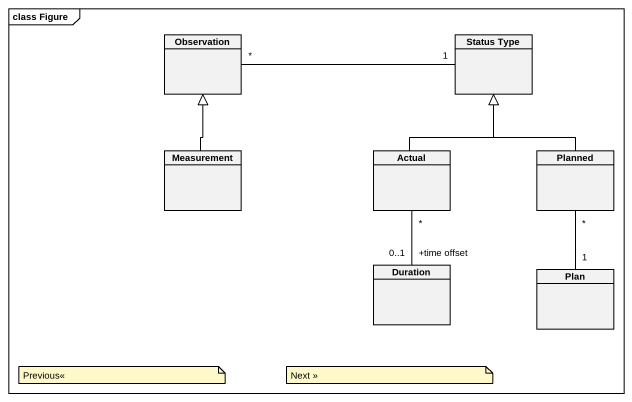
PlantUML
@startuml
mainframe class Figure
hide circle
hide empty members
class Observation
class "Status Type" as Status_Type
class Measurement
class Actual
class Planned
class Duration
class Plan
Status_Type "1" -left- "*" Observation
Measurement -up-|> Observation
Actual -up-|> Status_Type
Planned -up-|> Status_Type
Duration "+time offset\n0..1" -up- "*" Actual
Plan "1" -up- "*" Planned
note as N1
  Previous<<
end note
note as N2
  Next >>
end note
@enduml
